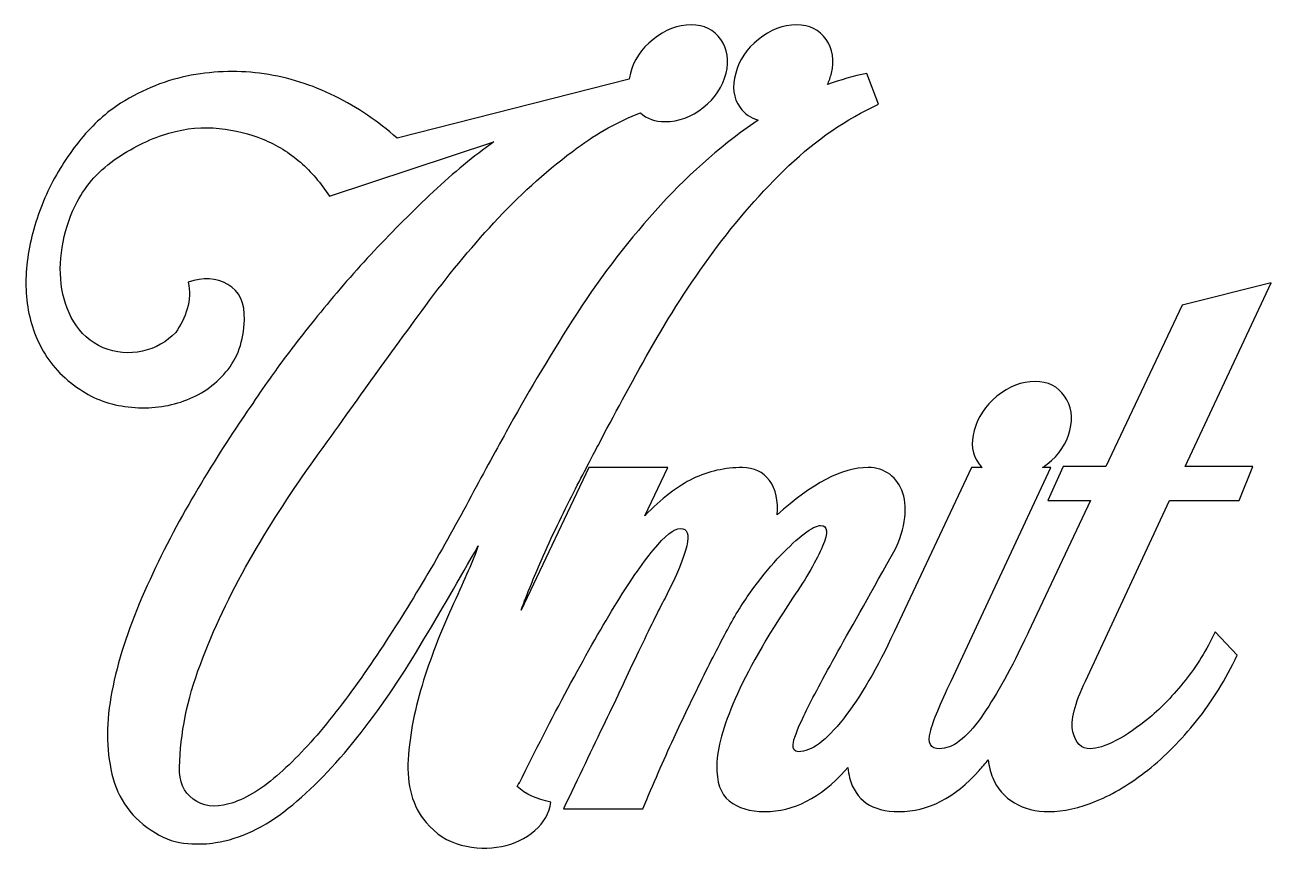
# Model space of a CAD drawing. Header units: centimetres. Extents: x -9.84 to -8.75, y 14.23 to 14.95.
import ezdxf

# ---------------------------------------------------------------- set-up
doc = ezdxf.new("R2010")
doc.units = ezdxf.units.CM
doc.header["$MEASUREMENT"] = 0
doc.layers.add('Katman 1', color=7, linetype='Continuous')

msp = doc.modelspace()

# ---------------------------------------------------------------- linework, layer by layer
at = {"layer": 'Katman 1', "color": 250}
msp.add_open_spline([(-9.13287, 14.90858), (-9.1337, 14.90512), (-9.13486, 14.90182), (-9.13635, 14.89867), (-9.12508, 14.90274), (-9.11358, 14.906), (-9.10187, 14.90846), (-9.10187, 14.90846), (-9.09171, 14.88137), (-9.09171, 14.88137), (-9.11993, 14.86839), (-9.14604, 14.85047), (-9.17002, 14.82761), (-9.19401, 14.80475), (-9.21617, 14.77949), (-9.23649, 14.75183), (-9.25681, 14.72417), (-9.27529, 14.69552), (-9.29194, 14.66589), (-9.3086, 14.63626), (-9.32369, 14.60846), (-9.33724, 14.58249), (-9.34232, 14.5729), (-9.34952, 14.55907), (-9.35883, 14.54101), (-9.36814, 14.52295), (-9.3776, 14.50305), (-9.38719, 14.48132), (-9.39343, 14.4672), (-9.39924, 14.45277), (-9.40465, 14.43805), (-9.40465, 14.43805), (-9.34548, 14.56313), (-9.34548, 14.56313), (-9.34548, 14.56313), (-9.27605, 14.56313), (-9.27605, 14.56313), (-9.27605, 14.56313), (-9.29637, 14.5208), (-9.29637, 14.5208), (-9.28169, 14.53604), (-9.26758, 14.54691), (-9.25404, 14.5534), (-9.24049, 14.55989), (-9.2261, 14.56313), (-9.21086, 14.56313), (-9.2007, 14.56313), (-9.19279, 14.55932), (-9.18715, 14.5517), (-9.1815, 14.54408), (-9.17925, 14.53407), (-9.18038, 14.52165), (-9.1499, 14.54931), (-9.12337, 14.56313), (-9.10079, 14.56313), (-9.09345, 14.56313), (-9.0871, 14.56116), (-9.08174, 14.55721), (-9.07638, 14.55326), (-9.07257, 14.54775), (-9.07031, 14.5407), (-9.06805, 14.53364), (-9.06763, 14.52532), (-9.06904, 14.51572), (-9.07045, 14.50613), (-9.07426, 14.49597), (-9.08047, 14.48524), (-9.10079, 14.44912), (-9.11716, 14.41991), (-9.12958, 14.39761), (-9.14199, 14.37531), (-9.15117, 14.35796), (-9.15709, 14.34554), (-9.16302, 14.33312), (-9.16612, 14.3248), (-9.16641, 14.32056), (-9.16669, 14.31633), (-9.16514, 14.31421), (-9.16175, 14.31421), (-9.15046, 14.31421), (-9.13734, 14.32381), (-9.12238, 14.343), (-9.10742, 14.36219), (-9.0926, 14.38759), (-9.07793, 14.4192), (-9.07793, 14.4192), (-9.07782, 14.41909), (-9.07782, 14.41909), (-9.07782, 14.41909), (-9.0102, 14.56313), (-9.0102, 14.56313), (-9.0102, 14.56313), (-9.00091, 14.56313), (-9.00091, 14.56313), (-9.00182, 14.56408), (-9.00268, 14.5651), (-9.0035, 14.5662), (-9.00971, 14.57439), (-9.01112, 14.58426), (-9.00773, 14.59569), (-9.00491, 14.60712), (-8.99828, 14.61714), (-8.98783, 14.62561), (-8.97739, 14.63422), (-8.96624, 14.63845), (-8.95439, 14.63845), (-8.9431, 14.63845), (-8.93449, 14.63422), (-8.92857, 14.62561), (-8.92264, 14.61714), (-8.92109, 14.60712), (-8.92391, 14.59569), (-8.92673, 14.58426), (-8.93336, 14.57439), (-8.94381, 14.5662), (-8.94519, 14.5651), (-8.94658, 14.56408), (-8.94798, 14.56313), (-8.94798, 14.56313), (-8.94077, 14.56313), (-8.94077, 14.56313), (-8.94077, 14.56313), (-9.02798, 14.37602), (-9.02798, 14.37602), (-9.03757, 14.35626), (-9.04364, 14.34145), (-9.04618, 14.33157), (-9.04872, 14.32169), (-9.04604, 14.31675), (-9.03814, 14.31675), (-9.02685, 14.31675), (-9.01471, 14.32593), (-9.00173, 14.34427), (-8.98997, 14.36089), (-8.97751, 14.38296), (-8.96435, 14.41048), (-8.96435, 14.41048), (-8.96367, 14.41191), (-8.96367, 14.41191), (-8.96367, 14.41191), (-8.96093, 14.41772), (-8.96093, 14.41772), (-8.96093, 14.41772), (-8.96024, 14.4192), (-8.96024, 14.4192), (-8.96024, 14.4192), (-8.90605, 14.53435), (-8.90605, 14.53435), (-8.90605, 14.53435), (-8.94331, 14.53435), (-8.94331, 14.53435), (-8.94331, 14.53435), (-8.92976, 14.56398), (-8.92976, 14.56398), (-8.92976, 14.56398), (-8.89251, 14.56398), (-8.89251, 14.56398), (-8.89251, 14.56398), (-8.82562, 14.70552), (-8.82562, 14.70552), (-8.82562, 14.70552), (-8.74773, 14.72485), (-8.74773, 14.72485), (-8.74773, 14.72485), (-8.82308, 14.56398), (-8.82308, 14.56398), (-8.82308, 14.56398), (-8.76381, 14.56398), (-8.76381, 14.56398), (-8.76381, 14.56398), (-8.77567, 14.53435), (-8.77567, 14.53435), (-8.77567, 14.53435), (-8.83663, 14.53435), (-8.83663, 14.53435), (-8.83663, 14.53435), (-8.91029, 14.37602), (-8.91029, 14.37602), (-8.91988, 14.35626), (-8.92355, 14.34145), (-8.92129, 14.33157), (-8.91904, 14.32169), (-8.91396, 14.31675), (-8.90605, 14.31675), (-8.90041, 14.31675), (-8.89293, 14.31915), (-8.88362, 14.32395), (-8.8743, 14.32875), (-8.86443, 14.33552), (-8.85398, 14.34427), (-8.84354, 14.35302), (-8.83324, 14.36374), (-8.82308, 14.37644), (-8.81292, 14.38914), (-8.80417, 14.4034), (-8.79683, 14.4192), (-8.79683, 14.4192), (-8.77736, 14.39888), (-8.77736, 14.39888), (-8.78752, 14.37743), (-8.79937, 14.35824), (-8.81292, 14.34131), (-8.82647, 14.32437), (-8.84072, 14.30998), (-8.85568, 14.29813), (-8.87063, 14.28627), (-8.88559, 14.27724), (-8.90055, 14.27103), (-8.91551, 14.26482), (-8.92948, 14.26172), (-8.94246, 14.26172), (-8.95375, 14.26172), (-8.96377, 14.26426), (-8.97252, 14.26934), (-8.98127, 14.27442), (-8.98762, 14.28176), (-8.99157, 14.29135), (-8.9935, 14.29603), (-8.99478, 14.30129), (-8.99543, 14.30711), (-8.99808, 14.30382), (-9.00075, 14.30069), (-9.00342, 14.2977), (-9.02487, 14.27371), (-9.0483, 14.26172), (-9.0737, 14.26172), (-9.0974, 14.26172), (-9.1118, 14.2716), (-9.11688, 14.29135), (-9.1176, 14.29417), (-9.1181, 14.29715), (-9.11836, 14.30031), (-9.11836, 14.30031), (-9.12069, 14.2977), (-9.12069, 14.2977), (-9.14242, 14.27371), (-9.16598, 14.26172), (-9.19138, 14.26172), (-9.20436, 14.26172), (-9.21467, 14.26482), (-9.22229, 14.27103), (-9.22991, 14.27724), (-9.23357, 14.28768), (-9.23329, 14.30236), (-9.23301, 14.31704), (-9.22765, 14.33637), (-9.21721, 14.36036), (-9.20676, 14.38435), (-9.18997, 14.41384), (-9.16683, 14.44883), (-9.15441, 14.4669), (-9.14566, 14.482), (-9.14058, 14.49413), (-9.1355, 14.50627), (-9.13607, 14.51233), (-9.14228, 14.51233), (-9.14566, 14.51233), (-9.15046, 14.50994), (-9.15667, 14.50514), (-9.16288, 14.50034), (-9.16979, 14.49399), (-9.17741, 14.48609), (-9.18503, 14.47819), (-9.19279, 14.46887), (-9.2007, 14.45815), (-9.2086, 14.44742), (-9.21594, 14.43585), (-9.22271, 14.42343), (-9.22948, 14.41102), (-9.23724, 14.39592), (-9.24599, 14.37814), (-9.25474, 14.36036), (-9.26307, 14.343), (-9.27097, 14.32607), (-9.28, 14.30631), (-9.28903, 14.28571), (-9.29806, 14.26426), (-9.29806, 14.26426), (-9.36749, 14.26426), (-9.36749, 14.26426), (-9.35451, 14.29135), (-9.34237, 14.31675), (-9.33108, 14.34046), (-9.326, 14.35062), (-9.32106, 14.36092), (-9.31627, 14.37136), (-9.31147, 14.38181), (-9.30667, 14.39197), (-9.30187, 14.40184), (-9.29708, 14.41172), (-9.2927, 14.42075), (-9.28875, 14.42894), (-9.2848, 14.43712), (-9.28141, 14.44375), (-9.27859, 14.44883), (-9.2577, 14.48947), (-9.25319, 14.50979), (-9.26504, 14.50979), (-9.27069, 14.50979), (-9.27859, 14.50359), (-9.28875, 14.49117), (-9.29891, 14.47875), (-9.31034, 14.4621), (-9.32304, 14.44121), (-9.33574, 14.42033), (-9.34929, 14.39648), (-9.36368, 14.36967), (-9.37807, 14.34286), (-9.39233, 14.31506), (-9.40644, 14.28627), (-9.40644, 14.28627), (-9.40644, 14.28712), (-9.40644, 14.28712), (-9.40644, 14.28712), (-9.40814, 14.28358), (-9.40814, 14.28358), (-9.40087, 14.27704), (-9.39106, 14.27254), (-9.37873, 14.27007), (-9.37986, 14.26048), (-9.38451, 14.25215), (-9.3927, 14.2451), (-9.40088, 14.23804), (-9.41062, 14.23338), (-9.42191, 14.23113), (-9.4332, 14.22887), (-9.44491, 14.22929), (-9.45705, 14.2324), (-9.46918, 14.2355), (-9.47948, 14.24213), (-9.48795, 14.25229), (-9.4998, 14.2664), (-9.50502, 14.28475), (-9.50361, 14.30733), (-9.5022, 14.3299), (-9.49769, 14.35305), (-9.49007, 14.37675), (-9.48245, 14.40046), (-9.4737, 14.4229), (-9.46382, 14.44406), (-9.45394, 14.46523), (-9.44674, 14.48202), (-9.44223, 14.49444), (-9.4586, 14.46565), (-9.47553, 14.43658), (-9.49303, 14.40723), (-9.51053, 14.37788), (-9.52901, 14.35093), (-9.54849, 14.32638), (-9.56796, 14.30182), (-9.588, 14.28122), (-9.6086, 14.26457), (-9.6292, 14.24792), (-9.65051, 14.2379), (-9.67252, 14.23451), (-9.67873, 14.23338), (-9.68677, 14.2331), (-9.69665, 14.23367), (-9.70653, 14.23423), (-9.71599, 14.23734), (-9.72502, 14.24298), (-9.74534, 14.2554), (-9.75804, 14.27261), (-9.76312, 14.29463), (-9.7682, 14.31664), (-9.7682, 14.34077), (-9.76312, 14.36702), (-9.75804, 14.39326), (-9.74929, 14.42064), (-9.73687, 14.44914), (-9.72445, 14.47765), (-9.71076, 14.50488), (-9.69581, 14.53085), (-9.68085, 14.55681), (-9.66631, 14.58024), (-9.6522, 14.60112), (-9.63809, 14.62201), (-9.6268, 14.63837), (-9.61834, 14.65023), (-9.60761, 14.6649), (-9.59491, 14.68127), (-9.58024, 14.69933), (-9.56556, 14.7174), (-9.5499, 14.73532), (-9.53325, 14.7531), (-9.51659, 14.77088), (-9.49938, 14.78809), (-9.4816, 14.80475), (-9.46382, 14.8214), (-9.44618, 14.83593), (-9.42868, 14.84835), (-9.42868, 14.84835), (-9.57262, 14.80094), (-9.57262, 14.80094), (-9.57995, 14.81222), (-9.58842, 14.8221), (-9.59802, 14.83057), (-9.60761, 14.83904), (-9.61862, 14.84581), (-9.63104, 14.85089), (-9.64232, 14.8554), (-9.65502, 14.85851), (-9.66914, 14.8602), (-9.68325, 14.8619), (-9.69792, 14.86048), (-9.71316, 14.85597), (-9.72784, 14.85202), (-9.74294, 14.84482), (-9.75846, 14.83438), (-9.77398, 14.82394), (-9.78569, 14.8111), (-9.7936, 14.79586), (-9.79924, 14.78513), (-9.80333, 14.77342), (-9.80587, 14.76072), (-9.80841, 14.74802), (-9.80898, 14.73574), (-9.80757, 14.72389), (-9.80616, 14.71203), (-9.80249, 14.70103), (-9.79656, 14.69087), (-9.79063, 14.68071), (-9.78203, 14.67309), (-9.77074, 14.66801), (-9.75945, 14.66349), (-9.74802, 14.6625), (-9.73645, 14.66504), (-9.72488, 14.66758), (-9.71514, 14.67309), (-9.70724, 14.68155), (-9.70272, 14.68776), (-9.69933, 14.69468), (-9.69708, 14.7023), (-9.69482, 14.70992), (-9.69454, 14.71768), (-9.69623, 14.72558), (-9.68325, 14.7301), (-9.67168, 14.72939), (-9.66152, 14.72346), (-9.65136, 14.71754), (-9.64656, 14.70724), (-9.64712, 14.69256), (-9.64769, 14.67393), (-9.65305, 14.65869), (-9.66321, 14.64684), (-9.67337, 14.63499), (-9.68565, 14.62652), (-9.70004, 14.62144), (-9.71443, 14.61636), (-9.72967, 14.61453), (-9.74576, 14.61594), (-9.76185, 14.61735), (-9.7761, 14.62201), (-9.78852, 14.62991), (-9.80376, 14.6395), (-9.81533, 14.65122), (-9.82323, 14.66504), (-9.83113, 14.67887), (-9.83593, 14.69383), (-9.83762, 14.70992), (-9.83932, 14.726), (-9.83833, 14.74251), (-9.83466, 14.75945), (-9.83099, 14.77638), (-9.82535, 14.79261), (-9.81773, 14.80813), (-9.81011, 14.82365), (-9.80093, 14.83791), (-9.79021, 14.85089), (-9.77949, 14.86387), (-9.76791, 14.87431), (-9.7555, 14.88222), (-9.73574, 14.89463), (-9.71514, 14.90282), (-9.69369, 14.90677), (-9.67224, 14.91072), (-9.65093, 14.91114), (-9.62977, 14.90804), (-9.6086, 14.90493), (-9.588, 14.89844), (-9.56796, 14.88857), (-9.54792, 14.87869), (-9.52972, 14.86641), (-9.51335, 14.85174), (-9.51335, 14.85174), (-9.30993, 14.90353), (-9.30993, 14.90353), (-9.30971, 14.90517), (-9.30939, 14.90686), (-9.30898, 14.90858), (-9.30616, 14.91986), (-9.29953, 14.92974), (-9.28908, 14.93821), (-9.27864, 14.94668), (-9.26749, 14.95091), (-9.25564, 14.95091), (-9.24435, 14.95091), (-9.23574, 14.94668), (-9.22982, 14.93821), (-9.22389, 14.92974), (-9.22234, 14.91986), (-9.22516, 14.90858), (-9.22798, 14.89672), (-9.23462, 14.8867), (-9.24506, 14.87852), (-9.2555, 14.87033), (-9.26665, 14.86624), (-9.2785, 14.86624), (-9.2874, 14.86624), (-9.29463, 14.86878), (-9.30019, 14.87386), (-9.31941, 14.86642), (-9.33782, 14.85623), (-9.35544, 14.84327), (-9.38, 14.82521), (-9.403, 14.80475), (-9.42445, 14.78189), (-9.4459, 14.75903), (-9.46594, 14.73504), (-9.48456, 14.70992), (-9.50319, 14.6848), (-9.5204, 14.66123), (-9.53621, 14.63922), (-9.55201, 14.61721), (-9.56951, 14.5928), (-9.5887, 14.56598), (-9.60789, 14.53917), (-9.62596, 14.51095), (-9.64289, 14.48132), (-9.65982, 14.45168), (-9.67407, 14.42149), (-9.68565, 14.39072), (-9.69722, 14.35996), (-9.70328, 14.3299), (-9.70385, 14.30055), (-9.70441, 14.28814), (-9.70046, 14.27882), (-9.692, 14.27261), (-9.68353, 14.2664), (-9.67309, 14.26499), (-9.66067, 14.26838), (-9.64712, 14.27233), (-9.63315, 14.28052), (-9.61876, 14.29293), (-9.60437, 14.30535), (-9.58983, 14.32059), (-9.57516, 14.33865), (-9.56048, 14.35672), (-9.5458, 14.37675), (-9.53113, 14.39877), (-9.51645, 14.42078), (-9.50234, 14.44322), (-9.4888, 14.46608), (-9.47525, 14.48894), (-9.46255, 14.51152), (-9.4507, 14.53381), (-9.43884, 14.55611), (-9.42784, 14.57629), (-9.41767, 14.59435), (-9.40074, 14.62539), (-9.38141, 14.65799), (-9.35968, 14.69214), (-9.33795, 14.72629), (-9.31382, 14.75818), (-9.28729, 14.78781), (-9.26076, 14.81745), (-9.23197, 14.84313), (-9.20093, 14.86486), (-9.20093, 14.86486), (-9.19698, 14.86758), (-9.19698, 14.86758), (-9.20361, 14.86939), (-9.20891, 14.87303), (-9.21288, 14.87852), (-9.21881, 14.8867), (-9.22008, 14.89672), (-9.21669, 14.90858), (-9.21387, 14.91986), (-9.20724, 14.92974), (-9.1968, 14.93821), (-9.18636, 14.94668), (-9.17521, 14.95091), (-9.16335, 14.95091), (-9.15206, 14.95091), (-9.14346, 14.94668), (-9.13753, 14.93821), (-9.1316, 14.92974), (-9.13005, 14.91986), (-9.13287, 14.90858)], degree=3, knots=[0, 0, 0, 0, 0.005102, 0.005102, 0.005102, 0.0102041, 0.0102041, 0.0102041, 0.0153061, 0.0153061, 0.0153061, 0.0204082, 0.0204082, 0.0204082, 0.0255102, 0.0255102, 0.0255102, 0.0306122, 0.0306122, 0.0306122, 0.0357143, 0.0357143, 0.0357143, 0.0408163, 0.0408163, 0.0408163, 0.0459184, 0.0459184, 0.0459184, 0.0510204, 0.0510204, 0.0510204, 0.0561224, 0.0561224, 0.0561224, 0.0612245, 0.0612245, 0.0612245, 0.0663265, 0.0663265, 0.0663265, 0.0714286, 0.0714286, 0.0714286, 0.0765306, 0.0765306, 0.0765306, 0.0816327, 0.0816327, 0.0816327, 0.0867347, 0.0867347, 0.0867347, 0.0918367, 0.0918367, 0.0918367, 0.0969388, 0.0969388, 0.0969388, 0.1020408, 0.1020408, 0.1020408, 0.1071429, 0.1071429, 0.1071429, 0.1122449, 0.1122449, 0.1122449, 0.1173469, 0.1173469, 0.1173469, 0.122449, 0.122449, 0.122449, 0.127551, 0.127551, 0.127551, 0.1326531, 0.1326531, 0.1326531, 0.1377551, 0.1377551, 0.1377551, 0.1428571, 0.1428571, 0.1428571, 0.1479592, 0.1479592, 0.1479592, 0.1530612, 0.1530612, 0.1530612, 0.1581633, 0.1581633, 0.1581633, 0.1632653, 0.1632653, 0.1632653, 0.1683673, 0.1683673, 0.1683673, 0.1734694, 0.1734694, 0.1734694, 0.1785714, 0.1785714, 0.1785714, 0.1836735, 0.1836735, 0.1836735, 0.1887755, 0.1887755, 0.1887755, 0.1938776, 0.1938776, 0.1938776, 0.1989796, 0.1989796, 0.1989796, 0.2040816, 0.2040816, 0.2040816, 0.2091837, 0.2091837, 0.2091837, 0.2142857, 0.2142857, 0.2142857, 0.2193878, 0.2193878, 0.2193878, 0.2244898, 0.2244898, 0.2244898, 0.2295918, 0.2295918, 0.2295918, 0.2346939, 0.2346939, 0.2346939, 0.2397959, 0.2397959, 0.2397959, 0.244898, 0.244898, 0.244898, 0.25, 0.25, 0.25, 0.255102, 0.255102, 0.255102, 0.2602041, 0.2602041, 0.2602041, 0.2653061, 0.2653061, 0.2653061, 0.2704082, 0.2704082, 0.2704082, 0.2755102, 0.2755102, 0.2755102, 0.2806122, 0.2806122, 0.2806122, 0.2857143, 0.2857143, 0.2857143, 0.2908163, 0.2908163, 0.2908163, 0.2959184, 0.2959184, 0.2959184, 0.3010204, 0.3010204, 0.3010204, 0.3061224, 0.3061224, 0.3061224, 0.3112245, 0.3112245, 0.3112245, 0.3163265, 0.3163265, 0.3163265, 0.3214286, 0.3214286, 0.3214286, 0.3265306, 0.3265306, 0.3265306, 0.3316327, 0.3316327, 0.3316327, 0.3367347, 0.3367347, 0.3367347, 0.3418367, 0.3418367, 0.3418367, 0.3469388, 0.3469388, 0.3469388, 0.3520408, 0.3520408, 0.3520408, 0.3571429, 0.3571429, 0.3571429, 0.3622449, 0.3622449, 0.3622449, 0.3673469, 0.3673469, 0.3673469, 0.372449, 0.372449, 0.372449, 0.377551, 0.377551, 0.377551, 0.3826531, 0.3826531, 0.3826531, 0.3877551, 0.3877551, 0.3877551, 0.3928571, 0.3928571, 0.3928571, 0.3979592, 0.3979592, 0.3979592, 0.4030612, 0.4030612, 0.4030612, 0.4081633, 0.4081633, 0.4081633, 0.4132653, 0.4132653, 0.4132653, 0.4183673, 0.4183673, 0.4183673, 0.4234694, 0.4234694, 0.4234694, 0.4285714, 0.4285714, 0.4285714, 0.4336735, 0.4336735, 0.4336735, 0.4387755, 0.4387755, 0.4387755, 0.4438776, 0.4438776, 0.4438776, 0.4489796, 0.4489796, 0.4489796, 0.4540816, 0.4540816, 0.4540816, 0.4591837, 0.4591837, 0.4591837, 0.4642857, 0.4642857, 0.4642857, 0.4693878, 0.4693878, 0.4693878, 0.4744898, 0.4744898, 0.4744898, 0.4795918, 0.4795918, 0.4795918, 0.4846939, 0.4846939, 0.4846939, 0.4897959, 0.4897959, 0.4897959, 0.494898, 0.494898, 0.494898, 0.5, 0.5, 0.5, 0.505102, 0.505102, 0.505102, 0.5102041, 0.5102041, 0.5102041, 0.5153061, 0.5153061, 0.5153061, 0.5204082, 0.5204082, 0.5204082, 0.5255102, 0.5255102, 0.5255102, 0.5306122, 0.5306122, 0.5306122, 0.5357143, 0.5357143, 0.5357143, 0.5408163, 0.5408163, 0.5408163, 0.5459184, 0.5459184, 0.5459184, 0.5510204, 0.5510204, 0.5510204, 0.5561224, 0.5561224, 0.5561224, 0.5612245, 0.5612245, 0.5612245, 0.5663265, 0.5663265, 0.5663265, 0.5714286, 0.5714286, 0.5714286, 0.5765306, 0.5765306, 0.5765306, 0.5816327, 0.5816327, 0.5816327, 0.5867347, 0.5867347, 0.5867347, 0.5918367, 0.5918367, 0.5918367, 0.5969388, 0.5969388, 0.5969388, 0.6020408, 0.6020408, 0.6020408, 0.6071429, 0.6071429, 0.6071429, 0.6122449, 0.6122449, 0.6122449, 0.6173469, 0.6173469, 0.6173469, 0.622449, 0.622449, 0.622449, 0.627551, 0.627551, 0.627551, 0.6326531, 0.6326531, 0.6326531, 0.6377551, 0.6377551, 0.6377551, 0.6428571, 0.6428571, 0.6428571, 0.6479592, 0.6479592, 0.6479592, 0.6530612, 0.6530612, 0.6530612, 0.6581633, 0.6581633, 0.6581633, 0.6632653, 0.6632653, 0.6632653, 0.6683673, 0.6683673, 0.6683673, 0.6734694, 0.6734694, 0.6734694, 0.6785714, 0.6785714, 0.6785714, 0.6836735, 0.6836735, 0.6836735, 0.6887755, 0.6887755, 0.6887755, 0.6938776, 0.6938776, 0.6938776, 0.6989796, 0.6989796, 0.6989796, 0.7040816, 0.7040816, 0.7040816, 0.7091837, 0.7091837, 0.7091837, 0.7142857, 0.7142857, 0.7142857, 0.7193878, 0.7193878, 0.7193878, 0.7244898, 0.7244898, 0.7244898, 0.7295918, 0.7295918, 0.7295918, 0.7346939, 0.7346939, 0.7346939, 0.7397959, 0.7397959, 0.7397959, 0.744898, 0.744898, 0.744898, 0.75, 0.75, 0.75, 0.755102, 0.755102, 0.755102, 0.7602041, 0.7602041, 0.7602041, 0.7653061, 0.7653061, 0.7653061, 0.7704082, 0.7704082, 0.7704082, 0.7755102, 0.7755102, 0.7755102, 0.7806122, 0.7806122, 0.7806122, 0.7857143, 0.7857143, 0.7857143, 0.7908163, 0.7908163, 0.7908163, 0.7959184, 0.7959184, 0.7959184, 0.8010204, 0.8010204, 0.8010204, 0.8061224, 0.8061224, 0.8061224, 0.8112245, 0.8112245, 0.8112245, 0.8163265, 0.8163265, 0.8163265, 0.8214286, 0.8214286, 0.8214286, 0.8265306, 0.8265306, 0.8265306, 0.8316327, 0.8316327, 0.8316327, 0.8367347, 0.8367347, 0.8367347, 0.8418367, 0.8418367, 0.8418367, 0.8469388, 0.8469388, 0.8469388, 0.8520408, 0.8520408, 0.8520408, 0.8571429, 0.8571429, 0.8571429, 0.8622449, 0.8622449, 0.8622449, 0.8673469, 0.8673469, 0.8673469, 0.872449, 0.872449, 0.872449, 0.877551, 0.877551, 0.877551, 0.8826531, 0.8826531, 0.8826531, 0.8877551, 0.8877551, 0.8877551, 0.8928571, 0.8928571, 0.8928571, 0.8979592, 0.8979592, 0.8979592, 0.9030612, 0.9030612, 0.9030612, 0.9081633, 0.9081633, 0.9081633, 0.9132653, 0.9132653, 0.9132653, 0.9183673, 0.9183673, 0.9183673, 0.9234694, 0.9234694, 0.9234694, 0.9285714, 0.9285714, 0.9285714, 0.9336735, 0.9336735, 0.9336735, 0.9387755, 0.9387755, 0.9387755, 0.9438776, 0.9438776, 0.9438776, 0.9489796, 0.9489796, 0.9489796, 0.9540816, 0.9540816, 0.9540816, 0.9591837, 0.9591837, 0.9591837, 0.9642857, 0.9642857, 0.9642857, 0.9693878, 0.9693878, 0.9693878, 0.9744898, 0.9744898, 0.9744898, 0.9795918, 0.9795918, 0.9795918, 0.9846939, 0.9846939, 0.9846939, 0.9897959, 0.9897959, 0.9897959, 0.994898, 0.994898, 0.994898, 1, 1, 1, 1], dxfattribs=at)

doc.saveas('drawing.dxf')
